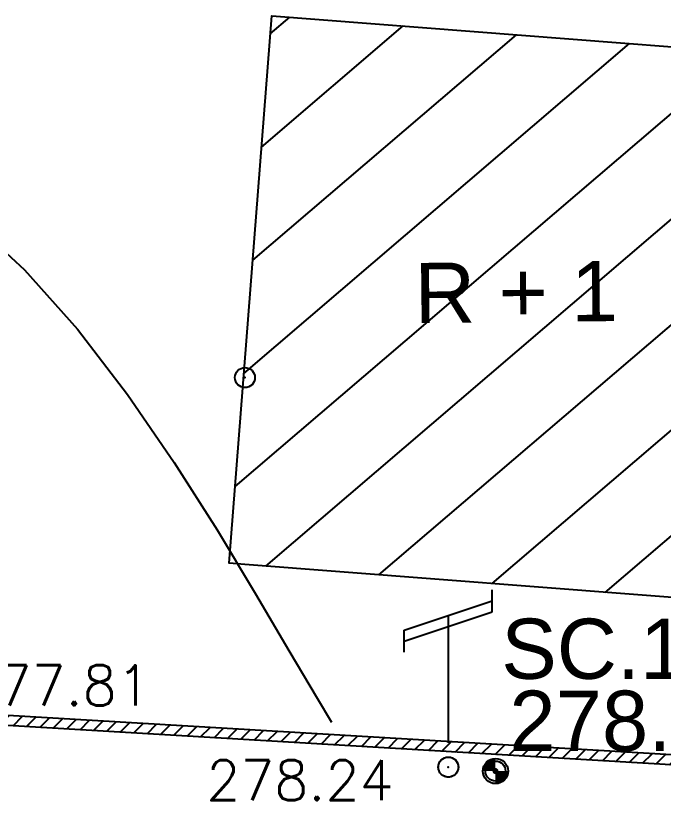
# Model space of a CAD drawing. Header units: millimetres. Extents: x 524954 to 526204, y 9523489 to 9524010.
# Drawn here: x 525628.5 to 525644.63, y 9523722.65 to 9523742.2 of the extents above; entities that cross this region are included whole.
import ezdxf
from ezdxf.enums import TextEntityAlignment as Align

# ---------------------------------------------------------------- set-up
doc = ezdxf.new("R2010")
doc.units = ezdxf.units.MM
doc.header["$PDMODE"] = 32
doc.header["$PDSIZE"] = 0.5
doc.linetypes.add('CACHE2', pattern=[4.7625, 3.175, -1.5875])
for name, color, linetype in [('Bati', 6, 'Continuous'), ('Bati_H', 1, 'Continuous'), ('Cloture', 7, 'Continuous'), ('CN_02_00', 4, 'Continuous'), ('Murs', 1, 'Continuous'), ('Réseau_Electrique', 1, 'CACHE2'), ('TopoAlt', 3, 'Continuous'), ('TopoAlt polygo', 7, 'Continuous'), ('TOPOJIS', 7, 'Continuous'), ('TOPOJIS polygo', 1, 'Continuous'), ('TopoMat polygo', 1, 'Continuous'), ('Toponomie', 7, 'CACHE2')]:
    doc.layers.add(name, color=color, linetype=linetype)
doc.styles.add('Arial 1.0', font='arial.ttf', dxfattribs={"width": 0.99, "height": 1})
doc.styles.add('Simplex 1.0', font='Simplex.shx', dxfattribs={"width": 0.99, "height": 1})
doc.styles.get("Standard").update_dxf_attribs({"font": 'arial.ttf'})

# ---------------------------------------------------------------- blocks, each defined once
blk = doc.blocks.new('TCPOINT M')
at = {"color": 0}
blk.add_point((0, 0), dxfattribs=at)
at = {"layer": 'TopoAlt', "style": 'Simplex 1.0', "width": 0.99}
blk.add_attdef('ALT', (0.15, 0.15), '', height=1, dxfattribs=at)
blk = doc.blocks.new('e004')
at = {"color": 0}
blk.add_line((0, 3.777478), (0, 0.25), dxfattribs=at)
for points in [[(-1.096503, 3.137365), (-1.096503, 3.412949), (1.096503, 4.142007), (1.096503, 4.417591)], [(-1.096503, 2.861781), (-1.096503, 3.137365), (1.096503, 3.866423), (1.096503, 4.142007)]]:
    blk.add_lwpolyline(points, dxfattribs=at)
blk.add_circle((0, 0), 0.25, dxfattribs=at)
blk = doc.blocks.new('TCPOINT polygo')
at = {"color": 0, "const_width": 0.075}
blk.add_lwpolyline([(0, 0.0375, 1), (0, -0.0375, 1)], format="xyb", close=True, dxfattribs=at)
at = {"color": 0}
blk.add_point((0, 0), dxfattribs=at)
at = {"layer": 'TopoAlt polygo', "style": 'Arial 1.0', "width": 0.99}
blk.add_attdef('ALT', (0.15, 0.15), '', height=2, dxfattribs=at)
at = {"layer": 'TopoMat polygo', "style": 'Arial 1.0', "width": 0.99}
blk.add_attdef('MAT', text='', height=2, dxfattribs=at).set_placement((0.15, -2.5), align=Align.TOP_LEFT)
blk = doc.blocks.new('t014')
at = {"color": 0, "const_width": 1.249375}
for points in [[(0, 0.625313, 0.414214), (-0.625313, 0, 1)], [(0, -0.625312, 0.414214), (0.625313, 0, 0.414214)]]:
    blk.add_lwpolyline(points, format="xyb", dxfattribs=at)
at = {"color": 0}
blk.add_circle((0, 0), 1.25, dxfattribs=at)

msp = doc.modelspace()

# ---------------------------------------------------------------- hatches: boundary and pattern name
at = {"layer": 'Bati_H'}
h = msp.add_hatch(dxfattribs=at)
h.set_pattern_fill('_U', color=256, scale=2, angle=220.5517, style=0, pattern_type=0)
h.set_pattern_definition([(220.551742977, (0, 0), (1.30026898972, -1.5196382972), [])])
h.paths.add_polyline_path([(525646.258, 9523727.587), (525634.203, 9523728.524), (525633.814, 9523728.555), (525634.876, 9523742.197), (525647.319, 9523741.229)])
at = {"layer": 'Murs'}
h = msp.add_hatch(dxfattribs=at)
h.set_pattern_fill('_U', color=256, scale=0.25, angle=45, style=0, pattern_type=0)
h.set_pattern_definition([(45, (0, 0), (-0.1767766952966, 0.1767766952966), [])])
h.paths.add_polyline_path([(525647.202, 9523723.388), (525627.16, 9523724.579), (525627.174, 9523724.828), (525647.217, 9523723.637)])

# ---------------------------------------------------------------- linework, layer by layer
at = {"layer": 'Bati', "flags": 128}
msp.add_lwpolyline([(525646.258, 9523727.587), (525634.203, 9523728.524), (525633.814, 9523728.555), (525634.876, 9523742.197), (525647.319, 9523741.229), (525647.319, 9523741.229)], close=True, dxfattribs=at)
at = {"layer": 'Cloture', "flags": 128}
for points in [[(525647.217, 9523723.637), (525627.174, 9523724.828)], [(525647.202, 9523723.388), (525627.16, 9523724.579)]]:
    msp.add_lwpolyline(points, dxfattribs=at)
at = {"layer": 'CN_02_00', "elevation": 278, "flags": 128}
msp.add_lwpolyline([(525623.257, 9523738.893), (525624.463, 9523738.67), (525625.919, 9523738.077), (525627.343, 9523737.125), (525628.72, 9523735.868), (525630.039, 9523734.387), (525631.286, 9523732.76), (525632.448, 9523731.066), (525633.514, 9523729.384), (525634.47, 9523727.794), (525635.303, 9523726.375), (525636.006, 9523725.188), (525636.366, 9523724.591)], dxfattribs=at)

# ---------------------------------------------------------------- block references
at = {"layer": 'Réseau_Electrique'}
msp.add_blockref('e004', (525639.276, 9523723.473), dxfattribs=at)
at = {"layer": 'TOPOJIS'}
msp.add_blockref('TCPOINT M', (525634.209, 9523733.178), dxfattribs=at)
ref = msp.add_blockref('TCPOINT M', (525627.046, 9523724.859, 277.81), dxfattribs=at)
ref.add_attrib('ALT', '277.81', (525627.196, 9523725.009, 277.81), dxfattribs={"layer": 'TopoAlt', "height": 1, "style": 'Simplex 1.0', "width": 0.99})
ref = msp.add_blockref('TCPOINT M', (525639.276, 9523723.473, 278.242), dxfattribs=at)
ref.add_attrib('ALT', '278.24', (525633.245, 9523722.645, 278.242), dxfattribs={"layer": 'TopoAlt', "height": 1, "style": 'Simplex 1.0', "width": 0.99})
at = {"layer": 'TOPOJIS polygo'}
ref = msp.add_blockref('TCPOINT polygo', (525640.451, 9523723.374, 278.29), dxfattribs=at)
ref.add_attrib('MAT', 'SC.11', (525640.595, 9523725.672, 278.29), dxfattribs={"layer": 'TopoMat polygo', "height": 1.5, "style": 'Arial 1.0', "width": 0.99})
ref.add_attrib('ALT', '278.29', dxfattribs={"layer": 'TopoAlt polygo', "height": 1.5, "style": 'Arial 1.0', "width": 0.99}).set_placement((525640.796, 9523725.378, 278.29), align=Align.TOP_LEFT)
at = {"layer": 'TOPOJIS polygo', "xscale": 0.25, "yscale": 0.25, "zscale": 0.25}
msp.add_blockref('t014', (525640.451, 9523723.374), dxfattribs=at)

# ---------------------------------------------------------------- texts
at = {"layer": 'Toponomie', "insert": (525625.439, 9523735.898), "char_height": 1.5, "width": 31.0395, "attachment_point": 1, "rotation": 0.603}
msp.add_mtext('\\pxqc;R + 1', dxfattribs=at)

doc.saveas('drawing.dxf')
